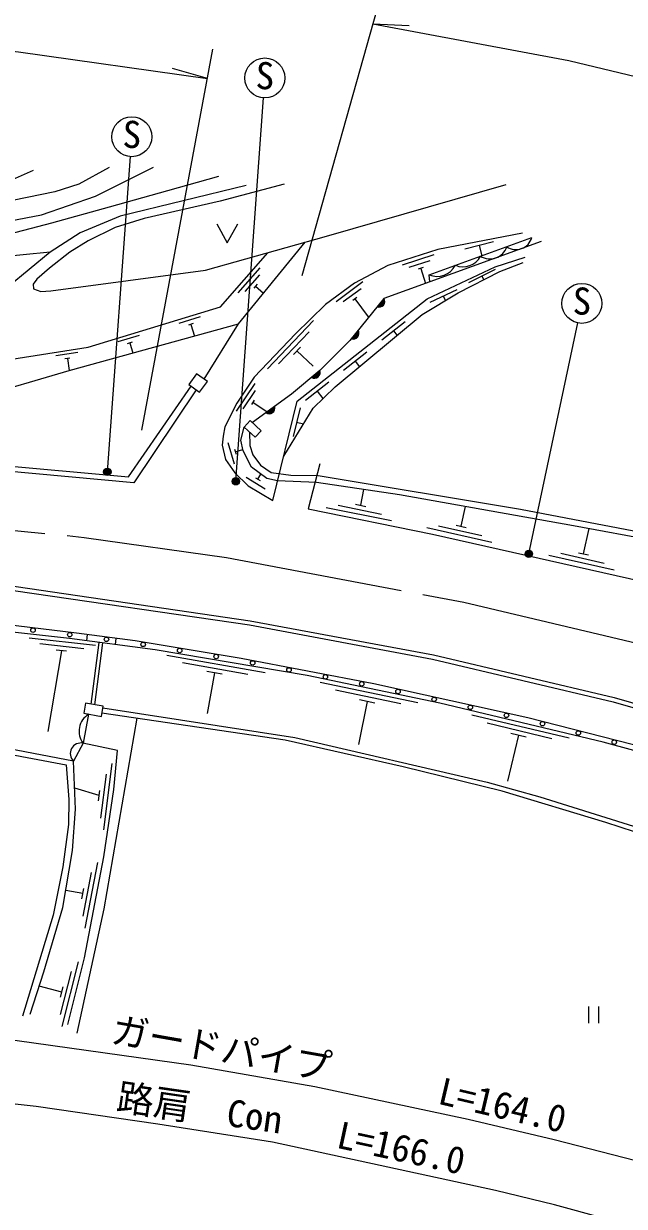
# Model space of a CAD drawing. Units: millimetres at full size, sheet at 1:1000; details may follow other scales. Extents: x 40000 to 680000, y 20000 to 380000.
# Drawn here: x 421189 to 461748, y 259614 to 339504 of the extents above; entities that cross this region are included whole.
import ezdxf
from ezdxf.enums import TextEntityAlignment as Align

# ---------------------------------------------------------------- set-up
doc = ezdxf.new("R2010")
doc.units = ezdxf.units.MM
doc.header["$LTSCALE"] = 1000
doc.linetypes.add('CHAIN', pattern=[18.5, 12, -1.5, 3.5, -1.5])
for name, color, linetype, lineweight in [('M-BGD', 7, 'Continuous', 25), ('M-BGD-EXST', 7, 'Continuous', 25), ('M-BMK', 2, 'CHAIN', 13), ('M-STR-HTXT', 7, 'Continuous', 13)]:
    doc.layers.add(name, color=color, linetype=linetype, lineweight=lineweight)
doc.styles.add('ＭＳ ゴシック', font='')
doc.styles.get('ＭＳ ゴシック').set_extended_font_data('MS Gothic')

msp = doc.modelspace()

# ---------------------------------------------------------------- hatches: boundary and pattern name
at = {"layer": 'M-BGD'}
for points in [[(445518, 320941), (445521, 320935), (445524, 320929), (445528, 320923), (445531, 320917), (445534, 320911), (445537, 320905), (445540, 320899), (445542, 320893), (445545, 320886), (445547, 320880), (445550, 320874), (445552, 320867), (445554, 320861), (445556, 320854), (445558, 320848), (445560, 320841), (445562, 320835), (445563, 320828), (445565, 320821), (445566, 320815), (445567, 320808), (445568, 320801), (445569, 320795), (445570, 320788), (445571, 320781), (445572, 320774), (445572, 320768), (445573, 320761), (445573, 320754), (445573, 320747), (445573, 320740), (445573, 320734), (445573, 320727), (445573, 320720), (445572, 320713), (445572, 320706), (445571, 320700), (445570, 320693), (445569, 320686), (445568, 320679), (445567, 320673), (445566, 320666), (445565, 320659), (445563, 320653), (445561, 320646), (445560, 320640), (445558, 320633), (445556, 320626), (445554, 320620), (445552, 320614), (445550, 320607), (445547, 320601), (445545, 320594), (445542, 320588), (445539, 320582), (445536, 320576), (445534, 320570), (445530, 320563), (445527, 320557), (445524, 320551), (445521, 320546), (445517, 320540), (445514, 320534), (445510, 320528), (445506, 320523), (445502, 320517), (445498, 320511), (445494, 320506), (445490, 320501), (445486, 320495), (445482, 320490), (445477, 320485), (445473, 320480), (445468, 320475), (445464, 320470), (445459, 320465), (445454, 320460), (445449, 320455), (445444, 320451), (445439, 320446), (445434, 320442), (445428, 320438), (445423, 320433), (445418, 320429), (445412, 320425), (445407, 320421), (445401, 320417), (445395, 320414), (445390, 320410), (445384, 320407), (445378, 320403), (445372, 320400), (445366, 320396), (445360, 320393), (445354, 320390), (445348, 320387), (445342, 320385), (445335, 320382), (445329, 320379), (445323, 320377), (445316, 320374), (445310, 320372), (445304, 320370), (445297, 320368), (445290, 320366), (445284, 320364), (445277, 320363), (445271, 320361), (445264, 320359), (445257, 320358), (445251, 320357), (445244, 320356), (445237, 320355), (445231, 320354), (445224, 320353), (445217, 320352), (445210, 320352), (445203, 320352), (445197, 320351), (445190, 320351), (445183, 320351), (445176, 320351), (445169, 320351), (445163, 320352), (445156, 320352), (445149, 320353), (445142, 320353), (445136, 320354), (445129, 320355), (445122, 320356), (445115, 320357), (445109, 320358), (445102, 320360), (445095, 320361), (445089, 320363), (445082, 320364), (445076, 320366), (445069, 320368), (445063, 320370), (445056, 320372)], [(443774, 318790), (443777, 318784), (443780, 318778), (443784, 318772), (443787, 318766), (443790, 318760), (443793, 318754), (443795, 318748), (443798, 318742), (443801, 318735), (443803, 318729), (443806, 318723), (443808, 318716), (443810, 318710), (443812, 318703), (443814, 318697), (443816, 318690), (443818, 318684), (443819, 318677), (443821, 318670), (443822, 318664), (443823, 318657), (443824, 318650), (443825, 318644), (443826, 318637), (443827, 318630), (443828, 318623), (443828, 318617), (443829, 318610), (443829, 318603), (443829, 318596), (443829, 318589), (443829, 318583), (443829, 318576), (443828, 318569), (443828, 318562), (443828, 318555), (443827, 318549), (443826, 318542), (443825, 318535), (443824, 318528), (443823, 318522), (443822, 318515), (443820, 318508), (443819, 318502), (443817, 318495), (443816, 318489), (443814, 318482), (443812, 318475), (443810, 318469), (443808, 318463), (443805, 318456), (443803, 318450), (443801, 318443), (443798, 318437), (443795, 318431), (443792, 318425), (443789, 318419), (443786, 318413), (443783, 318406), (443780, 318401), (443777, 318395), (443773, 318389), (443770, 318383), (443766, 318377), (443762, 318372), (443758, 318366), (443754, 318360), (443750, 318355), (443746, 318350), (443742, 318344), (443738, 318339), (443733, 318334), (443729, 318329), (443724, 318324), (443719, 318319), (443715, 318314), (443710, 318309), (443705, 318305), (443700, 318300), (443695, 318295), (443690, 318291), (443684, 318287), (443679, 318282), (443674, 318278), (443668, 318274), (443663, 318270), (443657, 318266), (443651, 318263), (443646, 318259), (443640, 318256), (443634, 318252), (443628, 318249), (443622, 318246), (443616, 318242), (443610, 318239), (443604, 318236), (443597, 318234), (443591, 318231), (443585, 318228), (443579, 318226), (443572, 318223), (443566, 318221), (443559, 318219), (443553, 318217), (443546, 318215), (443540, 318213), (443533, 318212), (443527, 318210), (443520, 318209), (443513, 318207), (443507, 318206), (443500, 318205), (443493, 318204), (443486, 318203), (443480, 318202), (443473, 318202), (443466, 318201), (443459, 318201), (443453, 318200), (443446, 318200), (443439, 318200), (443432, 318200), (443425, 318200), (443419, 318201), (443412, 318201), (443405, 318202), (443398, 318202), (443391, 318203), (443385, 318204), (443378, 318205), (443371, 318206), (443365, 318207), (443358, 318209), (443351, 318210), (443345, 318212), (443338, 318213), (443332, 318215), (443325, 318217), (443319, 318219), (443312, 318221)], [(441191, 316076), (441193, 316070), (441195, 316063), (441197, 316057), (441199, 316050), (441201, 316044), (441202, 316037), (441204, 316030), (441205, 316024), (441207, 316017), (441208, 316010), (441209, 316004), (441210, 315997), (441211, 315990), (441211, 315983), (441212, 315977), (441213, 315970), (441213, 315963), (441213, 315956), (441213, 315949), (441213, 315943), (441213, 315936), (441213, 315929), (441213, 315922), (441212, 315915), (441212, 315909), (441211, 315902), (441210, 315895), (441209, 315888), (441208, 315882), (441207, 315875), (441206, 315868), (441204, 315862), (441203, 315855), (441201, 315848), (441200, 315842), (441198, 315835), (441196, 315829), (441194, 315822), (441192, 315816), (441189, 315809), (441187, 315803), (441184, 315797), (441182, 315791), (441179, 315784), (441176, 315778), (441173, 315772), (441170, 315766), (441167, 315760), (441164, 315754), (441160, 315748), (441157, 315742), (441153, 315736), (441149, 315731), (441146, 315725), (441142, 315719), (441138, 315714), (441134, 315709), (441130, 315703), (441125, 315698), (441121, 315693), (441117, 315687), (441112, 315682), (441107, 315677), (441103, 315672), (441098, 315668), (441093, 315663), (441088, 315658), (441083, 315654), (441078, 315649), (441073, 315645), (441067, 315641), (441062, 315636), (441057, 315632), (441051, 315628), (441046, 315624), (441040, 315620), (441034, 315617), (441029, 315613), (441023, 315610), (441017, 315606), (441011, 315603), (441005, 315600), (440999, 315596), (440993, 315593), (440987, 315591), (440980, 315588), (440974, 315585), (440968, 315583), (440962, 315580), (440955, 315578), (440949, 315575), (440942, 315573), (440936, 315571), (440929, 315569), (440923, 315568), (440916, 315566), (440909, 315564), (440903, 315563), (440896, 315562), (440889, 315560), (440883, 315559), (440876, 315558), (440869, 315558), (440863, 315557), (440856, 315556), (440849, 315556), (440842, 315555), (440835, 315555), (440829, 315555), (440822, 315555), (440815, 315555), (440808, 315555), (440801, 315555), (440795, 315556), (440788, 315556), (440781, 315557), (440774, 315558), (440768, 315559), (440761, 315560), (440754, 315561), (440747, 315562), (440741, 315564), (440734, 315565), (440728, 315567), (440721, 315569), (440714, 315570), (440708, 315572), (440701, 315575), (440695, 315577), (440689, 315579), (440682, 315581), (440676, 315584), (440670, 315587), (440663, 315589), (440657, 315592), (440651, 315595), (440645, 315598), (440639, 315601), (440633, 315605), (440627, 315608)], [(438139, 313654), (438140, 313647), (438142, 313641), (438144, 313634), (438145, 313628), (438147, 313621), (438148, 313614), (438149, 313607), (438150, 313601), (438151, 313594), (438152, 313587), (438152, 313580), (438153, 313574), (438153, 313567), (438154, 313560), (438154, 313553), (438154, 313547), (438154, 313540), (438154, 313533), (438153, 313526), (438153, 313519), (438152, 313513), (438152, 313506), (438151, 313499), (438150, 313492), (438149, 313486), (438148, 313479), (438147, 313472), (438145, 313465), (438144, 313459), (438142, 313452), (438141, 313446), (438139, 313439), (438137, 313433), (438135, 313426), (438133, 313420), (438131, 313413), (438128, 313407), (438126, 313400), (438123, 313394), (438120, 313388), (438118, 313382), (438115, 313376), (438112, 313370), (438108, 313363), (438105, 313358), (438102, 313352), (438098, 313346), (438095, 313340), (438091, 313334), (438088, 313328), (438084, 313323), (438080, 313317), (438076, 313312), (438072, 313306), (438067, 313301), (438063, 313296), (438059, 313291), (438054, 313286), (438050, 313281), (438045, 313276), (438040, 313271), (438035, 313266), (438030, 313261), (438025, 313257), (438020, 313252), (438015, 313248), (438010, 313243), (438005, 313239), (437999, 313235), (437994, 313231), (437988, 313227), (437983, 313223), (437977, 313219), (437971, 313216), (437965, 313212), (437959, 313209), (437954, 313205), (437948, 313202), (437942, 313199), (437935, 313196), (437929, 313193), (437923, 313190), (437917, 313187), (437911, 313185), (437904, 313182), (437898, 313180), (437892, 313178), (437885, 313175), (437879, 313173), (437872, 313171), (437866, 313170), (437859, 313168), (437852, 313166), (437846, 313165), (437839, 313163), (437832, 313162), (437826, 313161), (437819, 313160), (437812, 313159), (437805, 313158), (437799, 313158), (437792, 313157), (437785, 313157), (437778, 313156), (437772, 313156), (437765, 313156), (437758, 313156), (437751, 313156), (437744, 313157), (437738, 313157), (437731, 313158), (437724, 313158), (437717, 313159), (437710, 313160), (437704, 313161), (437697, 313162), (437690, 313163), (437684, 313165), (437677, 313166), (437670, 313168), (437664, 313169), (437657, 313171), (437651, 313173), (437644, 313175), (437638, 313177), (437631, 313180), (437625, 313182), (437619, 313184), (437612, 313187), (437606, 313190), (437600, 313192), (437594, 313195), (437588, 313198), (437582, 313202), (437576, 313205), (437570, 313208), (437564, 313212), (437558, 313215), (437552, 313219), (437547, 313223)]]:
    msp.add_hatch(color=256, dxfattribs=at).paths.add_polyline_path(points)
at = {"layer": 'M-BGD-EXST'}
for points in [[(427059, 309345, -1), (426620, 309106, -0.41421), (426720, 309445, -0.41421)], [(435733, 308712, -1), (435294, 308473, -0.41421), (435394, 308812, -0.41421)], [(455521, 303814, -1), (455082, 303575, -0.41421), (455182, 303914, -0.41421)]]:
    msp.add_hatch(color=256, dxfattribs=at).paths.add_polyline_path(points)

# ---------------------------------------------------------------- linework, layer by layer
at = {"layer": 'M-BGD'}
for p, q in [((452908, 324774), (450974, 324266)), ((451941, 324520), (452122, 323828)), ((448889, 323889), (446749, 323196)), ((437126, 323013), (435645, 321319)), ((448625, 323488), (447198, 323026)), ((448171, 323026), (447838, 322918)), ((448004, 322972), (448332, 321960)), ((453017, 322899), (451234, 321994)), ((437105, 322533), (436118, 321404)), ((444092, 322065), (442287, 320721)), ((452125, 322446), (452251, 322199)), ((436952, 321903), (436722, 321639)), ((436837, 321771), (437385, 321292)), ((443970, 321601), (442767, 320704)), ((450427, 321526), (448619, 320672)), ((443688, 321016), (443408, 320807)), ((443548, 320912), (444444, 319709)), ((449523, 321099), (449664, 320800)), ((433108, 319693), (431673, 319258)), ((432645, 319239), (432310, 319137)), ((432478, 319188), (432716, 318401)), ((440757, 319447), (437656, 316186)), ((446952, 319366), (445382, 318127)), ((428978, 318440), (427542, 318005)), ((428515, 317986), (428180, 317884)), ((440458, 318697), (438391, 316523)), ((446167, 318747), (446401, 318450)), ((424838, 317294), (423357, 317060)), ((428347, 317935), (428553, 317256)), ((439883, 317657), (439401, 317150)), ((439642, 317403), (440729, 316370)), ((444356, 317317), (442785, 316078)), ((424317, 316908), (423971, 316854)), ((424144, 316881), (424271, 316078)), ((443570, 316698), (443860, 316331)), ((432864, 315857), (432339, 315126)), ((433595, 315331), (432864, 315857)), ((432339, 315126), (433070, 314601)), ((433070, 314601), (433595, 315331)), ((436790, 315202), (435539, 313332)), ((441791, 315293), (440221, 314055)), ((436830, 314723), (435996, 313477)), ((436760, 314079), (436565, 313788)), ((441006, 314674), (441400, 314174)), ((436663, 313933), (437632, 313285)), ((439862, 313562), (439382, 311621)), ((436487, 312688), (436081, 312246)), ((437223, 312010), (436487, 312688)), ((439622, 312592), (440084, 312477)), ((436081, 312246), (436816, 311569)), ((436816, 311569), (437223, 312010)), ((434977, 311219), (435403, 309781)), ((435428, 310753), (435527, 310417)), ((435478, 310585), (435983, 310735)), ((436204, 308863), (437488, 308087)), ((436851, 308822), (437151, 308641)), ((437001, 308732), (437210, 309078)), ((443946, 306968), (444162, 308035)), ((441621, 306828), (446031, 305932)), ((442416, 306973), (445356, 306376)), ((443603, 307038), (444289, 306899)), ((450734, 305550), (451034, 306881)), ((448407, 305460), (452797, 304470)), ((449204, 305587), (452131, 304928)), ((450392, 305627), (451075, 305473)), ((458988, 303690), (459362, 305392)), ((456661, 303599), (461051, 302610)), ((457458, 303727), (460385, 303068)), ((458646, 303767), (459329, 303613)), ((425481, 298234), (425426, 297817)), ((426040, 297494), (421567, 297989)), ((425261, 297278), (422280, 297608)), ((425748, 293541), (426291, 297704)), ((426000, 293496), (426545, 297671)), ((427422, 297980), (427368, 297564)), ((423738, 297145), (422828, 291687)), ((424085, 297107), (423390, 297184)), ((437495, 295649), (430849, 296826)), ((436335, 295550), (431904, 296334)), ((434584, 295555), (433550, 295738)), ((434067, 295647), (433581, 292899)), ((447815, 293617), (441208, 294999)), ((446652, 293554), (442248, 294475)), ((425375, 293606), (425254, 292917)), ((426557, 293398), (425375, 293606)), ((426436, 292709), (426557, 293398)), ((444388, 293721), (443804, 290800)), ((444902, 293613), (443875, 293828)), ((425254, 292917), (426436, 292709)), ((458021, 291236), (451453, 292793)), ((456857, 291203), (452479, 292242)), ((454599, 291431), (453869, 288324)), ((455110, 291310), (454088, 291552)), ((426611, 285056), (427163, 289522)), ((426405, 285837), (426773, 288814)), ((426292, 287362), (424638, 287869)), ((426249, 287015), (426335, 287710)), ((425353, 278415), (426197, 282835)), ((425199, 279208), (425762, 282155)), ((425186, 280738), (424031, 280959)), ((425120, 280394), (425251, 281082)), ((423794, 271764), (424894, 276127)), ((423686, 272564), (424420, 275473)), ((423762, 274092), (422239, 274481)), ((423677, 273753), (423848, 274431)), ((459332, 273102), (459332, 271984)), ((459998, 273102), (459998, 271984))]:
    msp.add_line(p, q, dxfattribs=at)
for points in [[(370564, 333877), (378771, 313817), (380700, 311511), (405346, 310586), (419071, 309732), (428265, 308887), (432500, 315010)], [(436214, 328575), (427702, 326495), (425009, 325365), (422985, 324068), (420136, 321722), (417899, 320256), (411874, 319462), (403940, 316983), (391181, 313349), (388100, 312982), (385148, 313038), (382790, 313349), (381674, 313844), (380601, 314960), (379825, 316302), (376070, 324082), (374571, 326696), (373470, 328915), (371974, 332935)], [(422985, 324068), (406544, 322445), (403782, 321884), (400528, 321091), (397174, 319955), (393084, 318717), (389900, 317854), (388116, 317524), (387037, 317509), (385985, 317481), (384012, 318129), (382514, 319309), (381247, 320879), (379059, 324810), (377719, 326798), (376394, 329001), (374826, 331648), (374495, 332625)], [(377328, 331984), (379105, 328969), (380789, 326575), (382332, 324799), (383625, 323385), (385293, 322122), (386351, 321600), (387909, 321370), (389771, 321527), (392398, 321973), (396620, 323245), (399952, 324097), (402720, 324635), (406800, 325212), (410591, 325540), (416428, 325894), (420274, 326184), (422384, 326589), (426044, 327849), (429965, 329816)], [(426973, 329778), (424906, 328668), (423292, 328138), (418540, 327169), (414266, 326820), (407537, 326393), (403407, 326006), (398961, 325306), (397387, 324868), (395422, 324106), (392503, 323113), (390746, 322700), (389649, 322623), (387997, 322623), (386662, 323016), (385397, 323635), (384532, 324253), (383784, 324846), (382531, 326112), (379535, 330463), (378515, 332126)], [(380121, 331620), (381731, 329401), (383685, 327321), (385149, 325832), (386372, 324963), (387773, 324319), (389035, 323916), (390170, 323765), (390698, 323754), (392032, 323952), (393541, 324357), (395542, 325091), (397821, 326090), (400091, 326915), (401660, 327408), (403664, 327738), (406145, 327915), (408693, 328092), (417115, 328268), (418455, 328390), (420030, 328800), (421843, 329596)], [(419737, 325179), (423094, 326051), (426996, 327125), (430919, 328243), (434373, 329199)], [(438779, 328653), (434448, 327523), (429330, 326351), (427360, 325739), (425540, 324843), (424296, 324062), (422930, 322980), (422078, 322235), (421838, 321899), (421856, 321597), (422353, 321402), (423018, 321447), (433466, 322844), (441629, 325140), (453776, 328635)], [(434225, 325985), (434940, 324690), (435656, 325985)], [(454881, 325346), (449147, 324256), (445783, 323167), (443528, 321982), (441578, 320529), (439540, 318559), (436742, 315617), (435578, 313876), (434766, 312272), (434667, 311644), (434589, 311034), (434818, 310052), (435439, 309168), (436351, 308277), (438007, 307296), (439660, 313993), (448431, 320914), (453024, 323082), (455052, 323736)], [(433376, 315489), (435697, 319221), (440190, 324735)], [(456122, 324779), (445518, 320941), (443207, 318091), (441190, 316076), (439267, 314477), (436631, 312555)], [(448616, 322063), (448575, 322544), (455498, 325050)], [(396695, 312382), (399921, 313388), (412263, 316382), (416072, 316160), (425540, 317657), (434486, 320371), (437685, 324031)], [(438746, 310292), (440727, 313528), (442227, 314969), (448098, 319864), (450527, 321315), (453334, 322754), (454912, 323366)], [(396695, 312382), (400352, 312400), (411596, 315144), (414246, 315051), (417950, 314232), (424257, 316074), (435697, 319221)], [(432831, 314772), (428628, 308491), (417568, 309496), (408701, 310022), (397808, 310576), (380556, 311102), (378481, 313418), (356907, 313094), (345849, 311922)], [(509937, 292654), (507879, 291496), (495501, 295979), (486319, 298898), (478771, 301176), (472350, 302828), (469524, 303510), (458313, 305586), (446564, 307676), (440961, 308512), (438332, 308611), (437617, 308784), (436567, 309542), (436002, 310637), (435860, 311360), (436081, 312246)], [(436448, 311908), (436451, 311009), (436653, 310373), (437183, 309674), (437894, 309186), (439231, 308995), (441070, 308980)], [(441196, 309779), (440399, 306728), (448785, 305024), (463906, 301616), (475504, 298649), (489708, 294128), (499089, 290682), (509827, 286440), (517044, 283194), (524439, 279675), (534663, 274425), (545230, 268690), (553601, 264184)], [(441070, 308980), (454728, 306697), (465913, 304563), (470442, 303629), (480105, 301085), (497382, 295709), (507857, 291858), (510108, 293127)], [(337668, 299866), (352067, 301618), (368029, 302893), (381971, 303368), (396506, 303221), (408498, 302530), (420691, 301477), (436487, 299172), (448858, 296871), (461063, 293986), (477511, 289236), (499687, 281736)], [(337703, 299576), (352096, 301327), (368045, 302601), (381975, 303077), (396497, 302929), (408477, 302239), (420657, 301187), (436439, 298884), (448798, 296585), (460989, 293704), (477423, 288958), (499593, 281459)], [(498386, 278749), (491544, 281485), (481821, 284950), (473906, 287560), (464298, 290296), (455232, 292621), (444839, 294902), (435872, 296626), (428728, 297810), (424758, 298329), (418432, 299090), (409579, 299831), (401861, 300267), (392513, 300470), (384623, 300456), (375915, 300311), (367470, 299933), (359664, 299512), (351189, 298625), (342075, 297405), (337062, 296736)], [(471405, 287951), (460323, 290974), (449280, 293593), (440338, 295464), (430079, 297210), (424274, 297967), (414910, 299003), (401872, 299800), (391987, 300090), (378477, 300005), (365799, 299587), (357330, 298934), (345388, 297514), (336792, 296276), (332441, 295480), (320908, 292981), (320120, 289832), (327568, 285714), (333873, 282328), (343055, 275402), (348142, 269559)], [(421638, 272590), (422552, 275464), (423831, 279803), (424494, 283641), (424699, 286454), (424558, 289686), (413621, 291773), (405488, 292225), (403720, 293521), (395250, 294218), (394259, 296291), (379614, 296499), (369525, 295970), (359679, 295125), (352506, 294365), (339515, 292639)], [(339515, 292283), (352868, 294004), (364433, 295144), (374179, 295778), (381148, 295982), (394180, 295779), (395103, 293812), (403703, 293159), (405389, 291866), (413759, 291377), (424062, 289438), (424231, 287092), (424207, 285401), (423823, 282541), (423185, 279282), (421119, 272471)], [(426537, 293286), (439490, 291293), (452476, 288273), (456048, 287276), (464238, 284708), (471980, 282064), (481664, 278319), (492307, 274012)], [(425577, 292860), (425206, 290897), (424558, 289686)], [(424802, 271304), (426619, 279709), (428850, 292579)], [(492215, 273738), (485155, 276608), (476220, 280072), (466308, 283656), (460500, 285552), (453501, 287649), (446806, 289297), (438841, 291093), (426475, 292932)], [(424164, 271905), (425297, 276398), (426602, 283225), (427288, 287772), (427533, 290417), (425194, 290899)]]:
    msp.add_lwpolyline(points, dxfattribs=at)
for centre in [(421819, 298531), (424301, 298232), (426780, 297913), (429256, 297570), (431723, 297161), (434189, 296753), (436652, 296323), (439107, 295851), (441562, 295379), (444017, 294907), (446463, 294392), (448905, 293856), (451347, 293320), (453789, 292784), (456222, 292212), (458644, 291591), (461065, 290970)]:
    msp.add_circle(centre, 150, dxfattribs=at)
for centre, radius, start, end in [((452678, 324791), 1184, 237.17446, 342.63214), ((454438, 325337), 1098, 234.94688, 344.85975), ((450855, 324407), 1330, 247.12927, 332.67732), ((449119, 323793), 1363, 246.45727, 333.34932), ((445183, 320741), 390, 250.94563, 30.98034), ((443439, 318590), 390, 250.94563, 30.98034), ((440824, 315945), 390, 239.72351, 19.75822), ((437764, 313546), 390, 236.08578, 16.12048), ((426281, 291710), 1348, 121.46693, 217.11495), ((425050, 290201), 713, 77.38758, 226.33937)]:
    msp.add_arc(centre, radius, start, end, dxfattribs=at)
at = {"layer": 'M-BGD-EXST'}
for p, q in [((435514, 308593), (437377, 334487)), ((426839, 309225), (428393, 330520)), ((455302, 303694), (458600, 319288))]:
    msp.add_line(p, q, dxfattribs=at)
for centre, radius in [((437474, 335834), 1350), ((428491, 331866), 1350), ((458879, 320609), 1350), ((426839, 309225), 250), ((435514, 308593), 250), ((455302, 303694), 250)]:
    msp.add_circle(centre, radius, dxfattribs=at)
at = {"layer": 'M-BMK'}
msp.add_lwpolyline([(65830, 267357), (91939, 270769), (120902, 274650), (165228, 280576), (202364, 285603), (252530, 292369), (264222, 293885), (304529, 299059), (346150, 304441), (357479, 305638), (363573, 306096), (374421, 306712), (382389, 306894), (395072, 306937), (410679, 306219), (425284, 304805), (434884, 303442), (450917, 300425), (463215, 297510)], dxfattribs=at)
at = {"layer": 'M-STR-HTXT'}
for p, q in [((439996, 322493), (445774, 343045)), ((444777, 339497), (447229, 339384)), ((429157, 312038), (433962, 337789)), ((433593, 335808), (431232, 336484))]:
    msp.add_line(p, q, dxfattribs=at)
for points in [[(380213, 340452), (395416, 339836), (410572, 338696), (420838, 337597), (433593, 335808)], [(444777, 339497), (458005, 337011), (469338, 334293), (484098, 330264), (504898, 323053), (513375, 319619), (524119, 314830), (531596, 311286), (541723, 305902), (548303, 302211)], [(338114, 269137), (351466, 271025), (364654, 272194), (376918, 272770), (386286, 272849), (395821, 272725), (409915, 271890), (420757, 270824), (432468, 269175), (440847, 267704), (451212, 265494), (457003, 264135), (464894, 262093), (473885, 259354), (488702, 254368)], [(487192, 250394), (478851, 253289), (467398, 256868), (457022, 259706), (453057, 260689), (437986, 263938), (430247, 265165), (422030, 266357), (412279, 267434), (400799, 268241), (390497, 268614), (380559, 268614), (368956, 268183), (361703, 267727), (354616, 267135), (345837, 266139), (338314, 265022)]]:
    msp.add_lwpolyline(points, dxfattribs=at)

# ---------------------------------------------------------------- texts
at = {"layer": 'M-BGD-EXST', "style": 'ＭＳ ゴシック'}
for p in [(436819, 334542), (427836, 330574), (458224, 319316)]:
    msp.add_text('S', height=1833, rotation=358.508, dxfattribs=at).set_placement(p, align=Align.BOTTOM_LEFT)
at = {"layer": 'M-STR-HTXT', "style": 'ＭＳ ゴシック'}
for s, rotation, p in [('ガードパイプ', 350.041, (426913, 270150)), ('路肩\u3000Con  ', 351.751, (427304, 265592)), ('L=164.0', 346.793, (448947, 266025)), ('L=166.0', 347.835, (442112, 263048))]:
    msp.add_text(s, height=1833, rotation=rotation, dxfattribs=at).set_placement(p, align=Align.BOTTOM_LEFT)

doc.saveas('drawing.dxf')
